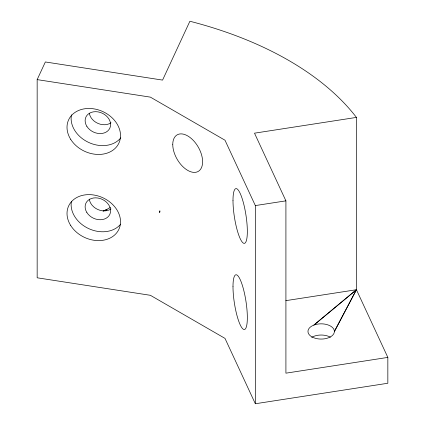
<?xml version="1.0" encoding="UTF-8"?>
<svg xmlns="http://www.w3.org/2000/svg" width="425" height="425" viewBox="0 0 425 425"><rect width="100%" height="100%" fill="white"/><g stroke="black" fill="none" stroke-linecap="round" stroke-linejoin="round"><path stroke-width="0.64" d="M313.836 325.12L356.432 289.728L334.353 331.744A13.191 7.618 0 0 1 333.003 334.815L332.329 335.511A13.191 7.618 0 0 1 328.504 337.779L327.319 338.188A13.191 7.618 0 0 1 322.038 339.049L320.663 339.06A13.191 7.618 0 0 1 315.345 338.284L314.139 337.891A13.191 7.618 0 0 1 310.207 335.681L309.501 335.001A13.191 7.618 0 0 1 308.008 331.952L307.992 331.155A13.191 7.618 0 0 1 309.336 328.084L310.011 327.388A13.191 7.618 0 0 1 313.836 325.12L356.432 289.728L356.432 117.406A327.638 189.157 0 0 0 189.885 21.25L162.573 80.097L45.353 61.965L37.161 79.618L37.161 277.791L150.381 295.306L224.995 338.385L255.335 403.75L387.839 383.249L387.839 357.404L356.432 289.728L285.866 300.645M334.363 331.346L356.432 289.728M105.836 210.508A13.191 7.618 0 0 1 106.521 209.812L107.323 209.169A13.191 7.618 0 0 1 110.378 207.565M103.211 210.97L106.909 209.482M103.153 211.039L106.84 209.557M314.42 324.907L315.026 324.711A13.191 7.618 0 0 1 320.301 323.85L321.683 323.839A13.191 7.618 0 0 1 327 324.615L328.206 325.008A13.191 7.618 0 0 1 332.138 327.213L332.844 327.898A13.191 7.618 0 0 1 334.332 330.947L334.342 331.266M356.432 117.406L254.501 133.174L285.913 200.85L285.913 373.171L387.839 357.404M37.161 79.618L150.381 97.134L224.995 140.213L255.335 205.578L285.913 200.85M255.335 205.578L255.335 403.75M120.774 137.859A27.699 21.845 24.9 0 1 88.591 142.407A27.699 21.845 24.9 0 1 71.474 114.83M110.973 208.972A13.191 10.402 24.9 0 1 97.707 209.456A13.191 10.402 24.9 0 1 89.293 199.128M120.642 224.182A27.699 21.845 24.9 0 1 88.719 228.629A27.699 21.845 24.9 0 1 71.395 201.413M110.973 122.809A13.191 10.402 24.9 0 1 98.026 123.436A13.191 10.402 24.9 0 1 89.377 113.544M311.716 337.338A13.191 7.613 0 0 1 313.836 336.318L315.026 335.915A13.191 7.613 0 0 1 320.301 335.054L321.683 335.038A13.191 7.613 0 0 1 327 335.819L328.206 336.207A13.191 7.613 0 0 1 330.368 337.195M159.874 210.943L159.704 212.452L159.874 210.943M70.725 139.389A27.699 21.845 24.9 0 0 117.066 146.179A27.699 21.845 24.9 0 0 93.511 108.8A27.699 21.845 24.9 0 0 70.725 139.389M232.996 286.689A27.699 5.854 81.2 0 0 243.748 329.449A27.699 5.854 81.2 0 0 243.748 290.275A27.699 5.854 81.2 0 0 232.996 286.689M232.996 200.531A27.699 5.854 81.2 0 0 243.748 243.286A27.699 5.854 81.2 0 0 243.748 204.112A27.699 5.854 81.2 0 0 232.996 200.531M86.833 126.305A13.191 10.402 24.9 0 0 108.901 129.721A13.191 10.402 24.9 0 0 97.867 111.86A13.191 10.402 24.9 0 0 86.833 126.305M86.833 212.468A13.191 10.402 24.9 0 0 108.901 215.884A13.191 10.402 24.9 0 0 97.867 198.018A13.191 10.402 24.9 0 0 86.833 212.468M70.598 225.34A27.699 21.845 24.9 0 0 116.939 232.512A27.699 21.845 24.9 0 0 93.771 195.001A27.699 21.845 24.9 0 0 70.598 225.34M172.762 144.521A21.107 12.187 60 0 0 195.149 172.369A21.107 12.187 60 0 0 195.149 142.524A21.107 12.187 60 0 0 172.762 144.521"/></g></svg>
